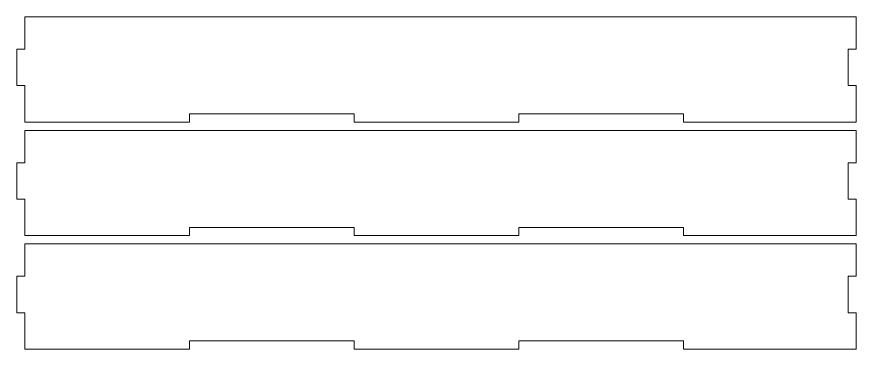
# Model space of a CAD drawing. Header units: millimetres. Extents: x -1983 to 1983, y -412 to 412.
# Drawn here: x -526.8 to -219.8, y -147 to -25.5 of the extents above; entities that cross this region are included whole.
import ezdxf

# ---------------------------------------------------------------- set-up
doc = ezdxf.new("R2010")
doc.units = ezdxf.units.MM
doc.header["$MEASUREMENT"] = 0
doc.layers.add('Camada 1', color=7, linetype='Continuous')

msp = doc.modelspace()

# ---------------------------------------------------------------- linework, layer by layer
at = {"layer": 'Camada 1', "color": 250, "lineweight": 9}
for points in [[(-219.8491, -25.5289), (-219.8491, -25.5289), (-523.8491, -25.5289), (-523.8491, -25.5289), (-523.8491, -25.5289), (-523.8491, -25.5289), (-523.8491, -37.3622), (-523.8491, -37.3622), (-523.8491, -37.3622), (-523.8491, -37.3622), (-526.8491, -37.3622), (-526.8491, -37.3622), (-526.8491, -37.3622), (-526.8491, -37.3622), (-526.8491, -50.6956), (-526.8491, -50.6956), (-526.8491, -50.6956), (-526.8491, -50.6956), (-523.8491, -50.6956), (-523.8491, -50.6956), (-523.8491, -50.6956), (-523.8491, -50.6956), (-523.8491, -64.0289), (-523.8491, -64.0289), (-523.8491, -64.0289), (-523.8491, -64.0289), (-463.6491, -64.0289), (-463.6491, -64.0289), (-463.6491, -64.0289), (-463.6491, -64.0289), (-463.6491, -61.0289), (-463.6491, -61.0289), (-463.6491, -61.0289), (-463.6491, -61.0289), (-403.4491, -61.0289), (-403.4491, -61.0289), (-403.4491, -61.0289), (-403.4491, -61.0289), (-403.4491, -64.0289), (-403.4491, -64.0289), (-403.4491, -64.0289), (-403.4491, -64.0289), (-343.2491, -64.0289), (-343.2491, -64.0289), (-343.2491, -64.0289), (-343.2491, -64.0289), (-343.2491, -61.0289), (-343.2491, -61.0289), (-343.2491, -61.0289), (-343.2491, -61.0289), (-283.0491, -61.0289), (-283.0491, -61.0289), (-283.0491, -61.0289), (-283.0491, -61.0289), (-283.0491, -64.0289), (-283.0491, -64.0289), (-283.0491, -64.0289), (-283.0491, -64.0289), (-219.8491, -64.0289), (-219.8491, -64.0289), (-219.8491, -64.0289), (-219.8491, -64.0289), (-219.8491, -50.6956), (-219.8491, -50.6956), (-219.8491, -50.6956), (-219.8491, -50.6956), (-222.8491, -50.6956), (-222.8491, -50.6956), (-222.8491, -50.6956), (-222.8491, -50.6956), (-222.8491, -37.3622), (-222.8491, -37.3622), (-222.8491, -37.3622), (-222.8491, -37.3622), (-219.8491, -37.3622), (-219.8491, -37.3622), (-219.8491, -37.3622), (-219.8491, -37.3622), (-219.8491, -25.5289), (-219.8491, -25.5289)], [(-219.8491, -67.0289), (-219.8491, -67.0289), (-523.8491, -67.0289), (-523.8491, -67.0289), (-523.8491, -67.0289), (-523.8491, -67.0289), (-523.8491, -78.8622), (-523.8491, -78.8622), (-523.8491, -78.8622), (-523.8491, -78.8622), (-526.8491, -78.8622), (-526.8491, -78.8622), (-526.8491, -78.8622), (-526.8491, -78.8622), (-526.8491, -92.1956), (-526.8491, -92.1956), (-526.8491, -92.1956), (-526.8491, -92.1956), (-523.8491, -92.1956), (-523.8491, -92.1956), (-523.8491, -92.1956), (-523.8491, -92.1956), (-523.8491, -105.5289), (-523.8491, -105.5289), (-523.8491, -105.5289), (-523.8491, -105.5289), (-463.6491, -105.5289), (-463.6491, -105.5289), (-463.6491, -105.5289), (-463.6491, -105.5289), (-463.6491, -102.5289), (-463.6491, -102.5289), (-463.6491, -102.5289), (-463.6491, -102.5289), (-403.4491, -102.5289), (-403.4491, -102.5289), (-403.4491, -102.5289), (-403.4491, -102.5289), (-403.4491, -105.5289), (-403.4491, -105.5289), (-403.4491, -105.5289), (-403.4491, -105.5289), (-343.2491, -105.5289), (-343.2491, -105.5289), (-343.2491, -105.5289), (-343.2491, -105.5289), (-343.2491, -102.5289), (-343.2491, -102.5289), (-343.2491, -102.5289), (-343.2491, -102.5289), (-283.0491, -102.5289), (-283.0491, -102.5289), (-283.0491, -102.5289), (-283.0491, -102.5289), (-283.0491, -105.5289), (-283.0491, -105.5289), (-283.0491, -105.5289), (-283.0491, -105.5289), (-219.8491, -105.5289), (-219.8491, -105.5289), (-219.8491, -105.5289), (-219.8491, -105.5289), (-219.8491, -92.1956), (-219.8491, -92.1956), (-219.8491, -92.1956), (-219.8491, -92.1956), (-222.8491, -92.1956), (-222.8491, -92.1956), (-222.8491, -92.1956), (-222.8491, -92.1956), (-222.8491, -78.8622), (-222.8491, -78.8622), (-222.8491, -78.8622), (-222.8491, -78.8622), (-219.8491, -78.8622), (-219.8491, -78.8622), (-219.8491, -78.8622), (-219.8491, -78.8622), (-219.8491, -67.0289), (-219.8491, -67.0289)], [(-219.8491, -108.5289), (-219.8491, -108.5289), (-523.8491, -108.5289), (-523.8491, -108.5289), (-523.8491, -108.5289), (-523.8491, -108.5289), (-523.8491, -120.3622), (-523.8491, -120.3622), (-523.8491, -120.3622), (-523.8491, -120.3622), (-526.8491, -120.3622), (-526.8491, -120.3622), (-526.8491, -120.3622), (-526.8491, -120.3622), (-526.8491, -133.6956), (-526.8491, -133.6956), (-526.8491, -133.6956), (-526.8491, -133.6956), (-523.8491, -133.6956), (-523.8491, -133.6956), (-523.8491, -133.6956), (-523.8491, -133.6956), (-523.8491, -147.0289), (-523.8491, -147.0289), (-523.8491, -147.0289), (-523.8491, -147.0289), (-463.6491, -147.0289), (-463.6491, -147.0289), (-463.6491, -147.0289), (-463.6491, -147.0289), (-463.6491, -144.0289), (-463.6491, -144.0289), (-463.6491, -144.0289), (-463.6491, -144.0289), (-403.4491, -144.0289), (-403.4491, -144.0289), (-403.4491, -144.0289), (-403.4491, -144.0289), (-403.4491, -147.0289), (-403.4491, -147.0289), (-403.4491, -147.0289), (-403.4491, -147.0289), (-343.2491, -147.0289), (-343.2491, -147.0289), (-343.2491, -147.0289), (-343.2491, -147.0289), (-343.2491, -144.0289), (-343.2491, -144.0289), (-343.2491, -144.0289), (-343.2491, -144.0289), (-283.0491, -144.0289), (-283.0491, -144.0289), (-283.0491, -144.0289), (-283.0491, -144.0289), (-283.0491, -147.0289), (-283.0491, -147.0289), (-283.0491, -147.0289), (-283.0491, -147.0289), (-219.8491, -147.0289), (-219.8491, -147.0289), (-219.8491, -147.0289), (-219.8491, -147.0289), (-219.8491, -133.6956), (-219.8491, -133.6956), (-219.8491, -133.6956), (-219.8491, -133.6956), (-222.8491, -133.6956), (-222.8491, -133.6956), (-222.8491, -133.6956), (-222.8491, -133.6956), (-222.8491, -120.3622), (-222.8491, -120.3622), (-222.8491, -120.3622), (-222.8491, -120.3622), (-219.8491, -120.3622), (-219.8491, -120.3622), (-219.8491, -120.3622), (-219.8491, -120.3622), (-219.8491, -108.5289), (-219.8491, -108.5289)]]:
    msp.add_open_spline(points, degree=3, knots=[0, 0, 0, 0, 0.04761905, 0.04761905, 0.04761905, 0.04761905, 0.0952381, 0.0952381, 0.0952381, 0.0952381, 0.14285714, 0.14285714, 0.14285714, 0.14285714, 0.19047619, 0.19047619, 0.19047619, 0.19047619, 0.23809524, 0.23809524, 0.23809524, 0.23809524, 0.28571429, 0.28571429, 0.28571429, 0.28571429, 0.33333333, 0.33333333, 0.33333333, 0.33333333, 0.38095238, 0.38095238, 0.38095238, 0.38095238, 0.42857143, 0.42857143, 0.42857143, 0.42857143, 0.47619048, 0.47619048, 0.47619048, 0.47619048, 0.52380952, 0.52380952, 0.52380952, 0.52380952, 0.57142857, 0.57142857, 0.57142857, 0.57142857, 0.61904762, 0.61904762, 0.61904762, 0.61904762, 0.66666667, 0.66666667, 0.66666667, 0.66666667, 0.71428571, 0.71428571, 0.71428571, 0.71428571, 0.76190476, 0.76190476, 0.76190476, 0.76190476, 0.80952381, 0.80952381, 0.80952381, 0.80952381, 0.85714286, 0.85714286, 0.85714286, 0.85714286, 0.9047619, 0.9047619, 0.9047619, 0.9047619, 1, 1, 1, 1], dxfattribs=at)

doc.saveas('drawing.dxf')
